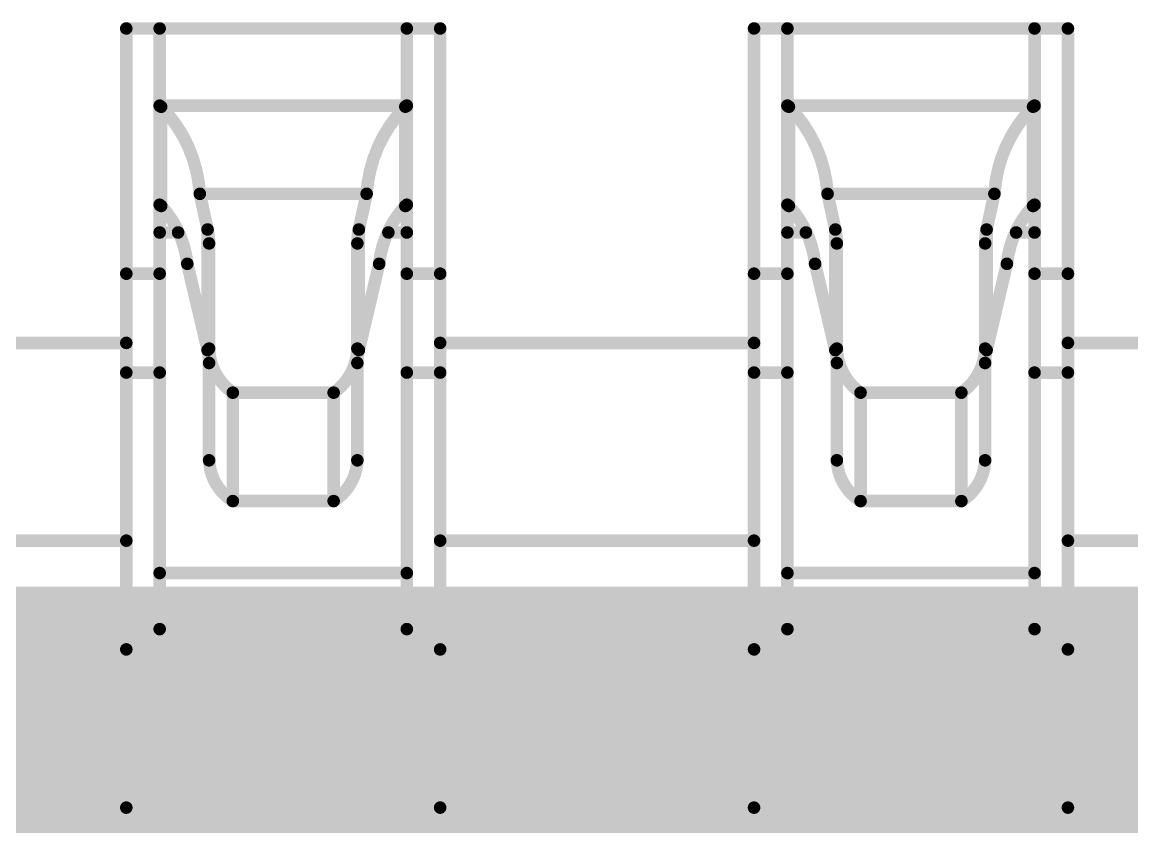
# Model space of a CAD drawing. Header units: inches. Extents: x -11 to 5433, y -4 to 5447.
# Drawn here: x 22.921 to 24.043, y 29.036 to 29.849 of the extents above; entities that cross this region are included whole.
import ezdxf

# ---------------------------------------------------------------- set-up
doc = ezdxf.new("R2010")
doc.units = ezdxf.units.IN
for name, color, linetype in [('Mechanical 4', 56, 'Continuous'), ('Top Layer', 1, 'Continuous'), ('Top Paste', 8, 'Continuous'), ('Top Solder', 216, 'Continuous')]:
    doc.layers.add(name, color=color, linetype=linetype)

# ---------------------------------------------------------------- blocks, each defined once
blk = doc.blocks.new('QTH_030_01_L_D_A_K_TR_157')
at = {"layer": 'Top Layer'}
blk.add_hatch(color=1, dxfattribs=at).paths.add_polyline_path([(-9.714999619999999, 0.32000063), (-7.17499962, 0.32000063), (-7.17499962, -0.32000063), (-9.714999619999999, -0.32000063)])
at = {"layer": 'Top Paste'}
blk.add_hatch(color=8, dxfattribs=at).paths.add_polyline_path([(-9.714999619999999, 0.32000063), (-7.17499962, 0.32000063), (-7.17499962, -0.32000063), (-9.714999619999999, -0.32000063)])
at = {"layer": 'Top Solder'}
blk.add_hatch(color=216, dxfattribs=at).paths.add_polyline_path([(-9.81659962, 0.42160063), (-7.07339962, 0.42160063), (-7.07339962, -0.42160063), (-9.81659962, -0.42160063)])

msp = doc.modelspace()

# ---------------------------------------------------------------- linework, layer by layer
at = {"layer": 'Mechanical 4'}
for points in [[(23.0261541, 29.84294514, 0.0127, 0.0127, 0), (23.3436541, 29.84294514, 0.0127, 0.0127, 0)], [(23.0261541, 29.0549457, 0.0127, 0.0127, 0), (23.0261541, 29.84294514, 0.0127, 0.0127, 0)], [(23.05990562, 29.23548127999999, 0.0127, 0.0127, 0), (23.05990562, 29.84294514, 0.0127, 0.0127, 0)], [(23.30990512, 29.23548127999999, 0.0127, 0.0127, 0), (23.30990512, 29.84294514, 0.0127, 0.0127, 0)], [(23.3436541, 29.0549457, 0.0127, 0.0127, 0), (23.3436541, 29.84294514, 0.0127, 0.0127, 0)], [(23.6611541, 29.84294514, 0.0127, 0.0127, 0), (23.9786541, 29.84294514, 0.0127, 0.0127, 0)], [(23.6611541, 29.0549457, 0.0127, 0.0127, 0), (23.6611541, 29.84294514, 0.0127, 0.0127, 0)], [(23.69490562, 29.23548127999999, 0.0127, 0.0127, 0), (23.69490562, 29.84294514, 0.0127, 0.0127, 0)], [(23.94490512, 29.23548127999999, 0.0127, 0.0127, 0), (23.94490512, 29.84294514, 0.0127, 0.0127, 0)], [(23.9786541, 29.0549457, 0.0127, 0.0127, 0), (23.9786541, 29.84294514, 0.0127, 0.0127, 0)], [(23.0599996, 29.764609, 0.0127, 0.0127, -0.0326054854816569), (23.05990308, 29.76474616, 0.0127, 0.0127, 0)], [(23.05990562, 29.76494682, 0.0127, 0.0127, 0), (23.30990512, 29.76494682, 0.0127, 0.0127, 0)], [(23.06007072, 29.76453788, 0.0127, 0.0127, -0.02828759397327315), (23.06000214, 29.764609, 0.0127, 0.0127, 0)], [(23.0601647, 29.76445914, 0.0127, 0.0127, -0.02675080198831688), (23.06007072, 29.76453788, 0.0127, 0.0127, 0)], [(23.06028916, 29.76437278, 0.0127, 0.0127, -0.02199381123520348), (23.0601647, 29.76445914, 0.0127, 0.0127, 0)], [(23.0604568, 29.76427626, 0.0127, 0.0127, -0.01668692776596897), (23.06028916, 29.76437278, 0.0127, 0.0127, 0)], [(23.06066, 29.76416958, 0.0127, 0.0127, -0.009375562032968866), (23.06045426, 29.76427626, 0.0127, 0.0127, 0)], [(23.06089876, 29.76405528, 0.0127, 0.0127, -0.005205298991303171), (23.06066, 29.76416704, 0.0127, 0.0127, 0)], [(23.06089876, 29.76405528, 0.0127, 0.0127, 0), (23.0611553, 29.7639359, 0.0127, 0.0127, 0)], [(23.0611553, 29.7639359, 0.0127, 0.0127, 0), (23.06142454, 29.76381652, 0.0127, 0.0127, 0)], [(23.06142454, 29.66343572, 0.0127, 0.0127, 0), (23.06142454, 29.76381652, 0.0127, 0.0127, 0)], [(23.06142454, 29.76381652, 0.0127, 0.0127, -0.1798941776662689), (23.10053292, 29.67571154, 0.0127, 0.0127, 0)], [(23.26927782, 29.67571154, 0.0127, 0.0127, -0.1798941776662689), (23.3083862, 29.76381652, 0.0127, 0.0127, 0)], [(23.3083862, 29.76381652, 0.0127, 0.0127, 0), (23.30889674, 29.76405274, 0.0127, 0.0127, 0)], [(23.3083862, 29.66343572, 0.0127, 0.0127, 0), (23.3083862, 29.76381652, 0.0127, 0.0127, 0)], [(23.30889674, 29.76405274, 0.0127, 0.0127, 0), (23.30913296, 29.7641645, 0.0127, 0.0127, 0)], [(23.30934378, 29.76427118, 0.0127, 0.0127, -0.007070259434913148), (23.30913296, 29.7641645, 0.0127, 0.0127, 0)], [(23.30951904, 29.76437024, 0.0127, 0.0127, -0.01220881850851225), (23.30934124, 29.76427118, 0.0127, 0.0127, 0)], [(23.30966128, 29.76446168, 0.0127, 0.0127, -0.02261982994287166), (23.30952158, 29.76437024, 0.0127, 0.0127, 0)], [(23.3097578, 29.76454042, 0.0127, 0.0127, -0.0318810895005585), (23.30965874, 29.76446168, 0.0127, 0.0127, 0)], [(23.30982384, 29.76461408, 0.0127, 0.0127, -0.03744577968697924), (23.3097578, 29.76454042, 0.0127, 0.0127, 0)], [(23.30986956, 29.76468012, 0.0127, 0.0127, -0.03268866419516496), (23.30982384, 29.76461154, 0.0127, 0.0127, 0)], [(23.30990258, 29.76474616, 0.0127, 0.0127, -0.01323434468699419), (23.30986702, 29.76468012, 0.0127, 0.0127, 0)], [(23.6949996, 29.764609, 0.0127, 0.0127, -0.03260548541890217), (23.69490308, 29.76474616, 0.0127, 0.0127, 0)], [(23.69490562, 29.76494682, 0.0127, 0.0127, 0), (23.94490512, 29.76494682, 0.0127, 0.0127, 0)], [(23.69507072, 29.76453788, 0.0127, 0.0127, -0.02828759408427873), (23.69500214, 29.764609, 0.0127, 0.0127, 0)], [(23.6951647, 29.76445914, 0.0127, 0.0127, -0.0267508019120923), (23.69507072, 29.76453788, 0.0127, 0.0127, 0)], [(23.69528916, 29.76437278, 0.0127, 0.0127, -0.02199381116152521), (23.6951647, 29.76445914, 0.0127, 0.0127, 0)], [(23.6954568, 29.76427626, 0.0127, 0.0127, -0.01668692770799053), (23.69528916, 29.76437278, 0.0127, 0.0127, 0)], [(23.69566, 29.76416958, 0.0127, 0.0127, -0.009375562058168703), (23.69545426, 29.76427626, 0.0127, 0.0127, 0)], [(23.69589876, 29.76405528, 0.0127, 0.0127, -0.005205299000021989), (23.69566, 29.76416704, 0.0127, 0.0127, 0)], [(23.69589876, 29.76405528, 0.0127, 0.0127, 0), (23.6961553, 29.7639359, 0.0127, 0.0127, 0)], [(23.6961553, 29.7639359, 0.0127, 0.0127, 0), (23.69642454, 29.76381652, 0.0127, 0.0127, 0)], [(23.69642454, 29.66343572, 0.0127, 0.0127, 0), (23.69642454, 29.76381652, 0.0127, 0.0127, 0)], [(23.69642454, 29.76381652, 0.0127, 0.0127, -0.1798941776662689), (23.73553292, 29.67571154, 0.0127, 0.0127, 0)], [(23.90427782, 29.67571154, 0.0127, 0.0127, -0.1798941776662689), (23.9433862, 29.76381652, 0.0127, 0.0127, 0)], [(23.9433862, 29.76381652, 0.0127, 0.0127, 0), (23.94389674, 29.76405274, 0.0127, 0.0127, 0)], [(23.9433862, 29.66343572, 0.0127, 0.0127, 0), (23.9433862, 29.76381652, 0.0127, 0.0127, 0)], [(23.94389674, 29.76405274, 0.0127, 0.0127, 0), (23.94413296, 29.7641645, 0.0127, 0.0127, 0)], [(23.94434378, 29.76427118, 0.0127, 0.0127, -0.007070259560876911), (23.94413296, 29.7641645, 0.0127, 0.0127, 0)], [(23.94451904, 29.76437024, 0.0127, 0.0127, -0.01220881851829455), (23.94434124, 29.76427118, 0.0127, 0.0127, 0)], [(23.94466128, 29.76446168, 0.0127, 0.0127, -0.02261983002308655), (23.94452158, 29.76437024, 0.0127, 0.0127, 0)], [(23.9447578, 29.76454042, 0.0127, 0.0127, -0.03188108955444282), (23.94465874, 29.76446168, 0.0127, 0.0127, 0)], [(23.94482384, 29.76461408, 0.0127, 0.0127, -0.0374457797237409), (23.9447578, 29.76454042, 0.0127, 0.0127, 0)], [(23.94486956, 29.76468012, 0.0127, 0.0127, -0.03268866424809516), (23.94482384, 29.76461154, 0.0127, 0.0127, 0)], [(23.94490258, 29.76474616, 0.0127, 0.0127, -0.01323434474822638), (23.94486702, 29.76468012, 0.0127, 0.0127, 0)], [(23.10053292, 29.67571154, 0.0127, 0.0127, 0), (23.26927782, 29.67571154, 0.0127, 0.0127, 0)], [(23.10053292, 29.67571154, 0.0127, 0.0127, 0), (23.1083866, 29.6396156, 0.0127, 0.0127, 0)], [(23.26142414, 29.6396156, 0.0127, 0.0127, 0), (23.26927782, 29.67571154, 0.0127, 0.0127, 0)], [(23.73553292, 29.67571154, 0.0127, 0.0127, 0), (23.90427782, 29.67571154, 0.0127, 0.0127, 0)], [(23.73553292, 29.67571154, 0.0127, 0.0127, 0), (23.7433866, 29.6396156, 0.0127, 0.0127, 0)], [(23.89642414, 29.6396156, 0.0127, 0.0127, 0), (23.90427782, 29.67571154, 0.0127, 0.0127, 0)], [(23.06000214, 29.6644949, 0.0127, 0.0127, -0.02859692936688277), (23.05990308, 29.66467777999999, 0.0127, 0.0127, 0)], [(23.0601647, 29.66429678, 0.0127, 0.0127, -0.05432141872875217), (23.06000468, 29.66449744, 0.0127, 0.0127, 0)], [(23.06028916, 29.6641774, 0.0127, 0.0127, -0.02338615133889492), (23.0601647, 29.66429424, 0.0127, 0.0127, 0)], [(23.06045426, 29.66405294, 0.0127, 0.0127, -0.01856230606409423), (23.06028916, 29.66417994, 0.0127, 0.0127, 0)], [(23.06066, 29.66390816, 0.0127, 0.0127, -0.01073692515271484), (23.06045426, 29.6640504, 0.0127, 0.0127, 0)], [(23.06089876, 29.66375576, 0.0127, 0.0127, -0.006054831018369914), (23.06066254, 29.66390816, 0.0127, 0.0127, 0)], [(23.06089876, 29.6637583, 0.0127, 0.0127, 0), (23.0611553, 29.66359828, 0.0127, 0.0127, 0)], [(23.0611553, 29.66359828, 0.0127, 0.0127, 0), (23.06142454, 29.66343572, 0.0127, 0.0127, 0)], [(23.06142454, 29.66343826, 0.0127, 0.0127, -0.1625908253546253), (23.08786594, 29.6049446, 0.0127, 0.0127, 0)], [(23.2819448, 29.6049446, 0.0127, 0.0127, -0.1625908253546254), (23.3083862, 29.66343826, 0.0127, 0.0127, 0)], [(23.3083862, 29.66343572, 0.0127, 0.0127, 0), (23.30889674, 29.66375322, 0.0127, 0.0127, 0)], [(23.30913296, 29.66390308, 0.0127, 0.0127, -0.004820614329391777), (23.30889674, 29.66375322, 0.0127, 0.0127, 0)], [(23.30934124, 29.66404532, 0.0127, 0.0127, -0.008119958873509615), (23.30913042, 29.66390308, 0.0127, 0.0127, 0)], [(23.30951904, 29.66418248, 0.0127, 0.0127, -0.01372913845234717), (23.30934124, 29.66404786, 0.0127, 0.0127, 0)], [(23.30965874, 29.66429932, 0.0127, 0.0127, -0.02446216596866901), (23.30952158, 29.66417994, 0.0127, 0.0127, 0)], [(23.3097578, 29.664406, 0.0127, 0.0127, -0.03231853503591726), (23.30965874, 29.66429932, 0.0127, 0.0127, 0)], [(23.30982384, 29.66450252, 0.0127, 0.0127, -0.03504147989288447), (23.3097578, 29.664406, 0.0127, 0.0127, 0)], [(23.30986956, 29.66459142, 0.0127, 0.0127, -0.02840446122422311), (23.30982384, 29.66450252, 0.0127, 0.0127, 0)], [(23.30990512, 29.66467524, 0.0127, 0.0127, -0.0110217929733346), (23.30986956, 29.66458888, 0.0127, 0.0127, 0)], [(23.69500214, 29.6644949, 0.0127, 0.0127, -0.02859692936387561), (23.69490308, 29.66467777999999, 0.0127, 0.0127, 0)], [(23.6951647, 29.66429678, 0.0127, 0.0127, -0.05432141874098508), (23.69500468, 29.66449744, 0.0127, 0.0127, 0)], [(23.69528916, 29.6641774, 0.0127, 0.0127, -0.02338615133719312), (23.6951647, 29.66429424, 0.0127, 0.0127, 0)], [(23.69545426, 29.66405294, 0.0127, 0.0127, -0.0185623060539644), (23.69528916, 29.66417994, 0.0127, 0.0127, 0)], [(23.69566, 29.66390816, 0.0127, 0.0127, -0.01073692515272461), (23.69545426, 29.6640504, 0.0127, 0.0127, 0)], [(23.69589876, 29.66375576, 0.0127, 0.0127, -0.006054831036375062), (23.69566254, 29.66390816, 0.0127, 0.0127, 0)], [(23.69589876, 29.6637583, 0.0127, 0.0127, 0), (23.6961553, 29.66359828, 0.0127, 0.0127, 0)], [(23.6961553, 29.66359828, 0.0127, 0.0127, 0), (23.69642454, 29.66343572, 0.0127, 0.0127, 0)], [(23.69642454, 29.66343826, 0.0127, 0.0127, -0.1625908253546253), (23.72286594, 29.6049446, 0.0127, 0.0127, 0)], [(23.9169448, 29.6049446, 0.0127, 0.0127, -0.1625908253546254), (23.9433862, 29.66343826, 0.0127, 0.0127, 0)], [(23.9433862, 29.66343572, 0.0127, 0.0127, 0), (23.94389674, 29.66375322, 0.0127, 0.0127, 0)], [(23.94413296, 29.66390308, 0.0127, 0.0127, -0.004820614319840972), (23.94389674, 29.66375322, 0.0127, 0.0127, 0)], [(23.94434124, 29.66404532, 0.0127, 0.0127, -0.008119958851507764), (23.94413042, 29.66390308, 0.0127, 0.0127, 0)], [(23.94451904, 29.66418248, 0.0127, 0.0127, -0.01372913843998805), (23.94434124, 29.66404786, 0.0127, 0.0127, 0)], [(23.94465874, 29.66429932, 0.0127, 0.0127, -0.02446216594940645), (23.94452158, 29.66417994, 0.0127, 0.0127, 0)], [(23.9447578, 29.664406, 0.0127, 0.0127, -0.03231853508094249), (23.94465874, 29.66429932, 0.0127, 0.0127, 0)], [(23.94482384, 29.66450252, 0.0127, 0.0127, -0.03504147982820993), (23.9447578, 29.664406, 0.0127, 0.0127, 0)], [(23.94486956, 29.66459142, 0.0127, 0.0127, -0.0284044611844855), (23.94482384, 29.66450252, 0.0127, 0.0127, 0)], [(23.94490512, 29.66467524, 0.0127, 0.0127, -0.01102179292765581), (23.94486956, 29.66458888, 0.0127, 0.0127, 0)], [(23.1083866, 29.5176575, 0.0127, 0.0127, 0), (23.1083866, 29.6396156, 0.0127, 0.0127, 0)], [(23.1083866, 29.6396156, 0.0127, 0.0127, -0.05365795323520316), (23.10990552, 29.625544, 0.0127, 0.0127, 0)], [(23.25990522, 29.625544, 0.0127, 0.0127, -0.05365795323520318), (23.26142414, 29.6396156, 0.0127, 0.0127, 0)], [(23.26142414, 29.5176575, 0.0127, 0.0127, 0), (23.26142414, 29.6396156, 0.0127, 0.0127, 0)], [(23.7433866, 29.5176575, 0.0127, 0.0127, 0), (23.7433866, 29.6396156, 0.0127, 0.0127, 0)], [(23.7433866, 29.6396156, 0.0127, 0.0127, -0.05365795323520316), (23.74490552, 29.625544, 0.0127, 0.0127, 0)], [(23.89490522, 29.625544, 0.0127, 0.0127, -0.05365795323476549), (23.89642414, 29.6396156, 0.0127, 0.0127, 0)], [(23.89642414, 29.5176575, 0.0127, 0.0127, 0), (23.89642414, 29.6396156, 0.0127, 0.0127, 0)], [(23.05990562, 29.63661078, 0.0127, 0.0127, 0), (23.078567, 29.63661078, 0.0127, 0.0127, 0)], [(23.29124374, 29.63661078, 0.0127, 0.0127, 0), (23.30990512, 29.63661078, 0.0127, 0.0127, 0)], [(23.69490562, 29.63661078, 0.0127, 0.0127, 0), (23.713567, 29.63661078, 0.0127, 0.0127, 0)], [(23.92624374, 29.63661078, 0.0127, 0.0127, 0), (23.94490512, 29.63661078, 0.0127, 0.0127, 0)], [(23.10990552, 29.40619468, 0.0127, 0.0127, 0), (23.10990552, 29.625544, 0.0127, 0.0127, 0)], [(23.25990522, 29.40619468, 0.0127, 0.0127, 0), (23.25990522, 29.625544, 0.0127, 0.0127, 0)], [(23.74490552, 29.40619468, 0.0127, 0.0127, 0), (23.74490552, 29.625544, 0.0127, 0.0127, 0)], [(23.89490522, 29.40619468, 0.0127, 0.0127, 0), (23.89490522, 29.625544, 0.0127, 0.0127, 0)], [(23.0878634, 29.60494714, 0.0127, 0.0127, 0), (23.1083866, 29.5176575, 0.0127, 0.0127, 0)], [(23.26142414, 29.5176575, 0.0127, 0.0127, 0), (23.2819448, 29.60494714, 0.0127, 0.0127, 0)], [(23.7228634, 29.60494714, 0.0127, 0.0127, 0), (23.7433866, 29.5176575, 0.0127, 0.0127, 0)], [(23.89642414, 29.5176575, 0.0127, 0.0127, 0), (23.9169448, 29.60494714, 0.0127, 0.0127, 0)], [(23.0261541, 29.59494462, 0.0127, 0.0127, 0), (23.05990562, 29.59494462, 0.0127, 0.0127, 0)], [(23.30990512, 29.59494462, 0.0127, 0.0127, 0), (23.3436541, 29.59494462, 0.0127, 0.0127, 0)], [(23.6611541, 29.59494462, 0.0127, 0.0127, 0), (23.69490562, 29.59494462, 0.0127, 0.0127, 0)], [(23.94490512, 29.59494462, 0.0127, 0.0127, 0), (23.9786541, 29.59494462, 0.0127, 0.0127, 0)], [(22.7086541, 29.52494476, 0.0127, 0.0127, 0), (23.0261541, 29.52494476, 0.0127, 0.0127, 0)], [(23.3436541, 29.52494476, 0.0127, 0.0127, 0), (23.6611541, 29.52494476, 0.0127, 0.0127, 0)], [(23.9786541, 29.52494476, 0.0127, 0.0127, 0), (24.2961541, 29.52494476, 0.0127, 0.0127, 0)], [(23.1083866, 29.5176575, 0.0127, 0.0127, -0.05786387190107989), (23.10990552, 29.50463492, 0.0127, 0.0127, 0)], [(23.1339136, 29.47460704, 0.0127, 0.0127, -0.2374801051855862), (23.10990552, 29.51917896, 0.0127, 0.0127, 0)], [(23.25990522, 29.51917896, 0.0127, 0.0127, -0.2374801051855858), (23.23589714, 29.47460704, 0.0127, 0.0127, 0)], [(23.25990522, 29.50463492, 0.0127, 0.0127, -0.05786387190151768), (23.26142414, 29.5176575, 0.0127, 0.0127, 0)], [(23.7433866, 29.5176575, 0.0127, 0.0127, -0.05786387190107989), (23.74490552, 29.50463492, 0.0127, 0.0127, 0)], [(23.7689136, 29.47460704, 0.0127, 0.0127, -0.2374801051860469), (23.74490552, 29.51917896, 0.0127, 0.0127, 0)], [(23.89490522, 29.51917896, 0.0127, 0.0127, -0.2374801051855858), (23.87089714, 29.47460704, 0.0127, 0.0127, 0)], [(23.89490522, 29.50463492, 0.0127, 0.0127, -0.05786387190151768), (23.89642414, 29.5176575, 0.0127, 0.0127, 0)], [(23.0261541, 29.49494482, 0.0127, 0.0127, 0), (23.05990562, 29.49494482, 0.0127, 0.0127, 0)], [(23.30990512, 29.49494482, 0.0127, 0.0127, 0), (23.3436541, 29.49494482, 0.0127, 0.0127, 0)], [(23.6611541, 29.49494482, 0.0127, 0.0127, 0), (23.69490562, 29.49494482, 0.0127, 0.0127, 0)], [(23.94490512, 29.49494482, 0.0127, 0.0127, 0), (23.9786541, 29.49494482, 0.0127, 0.0127, 0)], [(23.13391614, 29.47460704, 0.0127, 0.0127, 0), (23.2358946, 29.47460704, 0.0127, 0.0127, 0)], [(23.13391614, 29.36494508, 0.0127, 0.0127, 0), (23.13391614, 29.47460704, 0.0127, 0.0127, 0)], [(23.2358946, 29.36494508, 0.0127, 0.0127, 0), (23.2358946, 29.47460704, 0.0127, 0.0127, 0)], [(23.76891614, 29.47460704, 0.0127, 0.0127, 0), (23.8708946, 29.47460704, 0.0127, 0.0127, 0)], [(23.76891614, 29.36494508, 0.0127, 0.0127, 0), (23.76891614, 29.47460704, 0.0127, 0.0127, 0)], [(23.8708946, 29.36494508, 0.0127, 0.0127, 0), (23.8708946, 29.47460704, 0.0127, 0.0127, 0)], [(23.1339136, 29.36494762, 0.0127, 0.0127, -0.2473774779353231), (23.10990552, 29.40619722, 0.0127, 0.0127, 0)], [(23.25990522, 29.40619722, 0.0127, 0.0127, -0.2473774779353234), (23.23589714, 29.36494762, 0.0127, 0.0127, 0)], [(23.7689136, 29.36494762, 0.0127, 0.0127, -0.2473774779353231), (23.74490552, 29.40619722, 0.0127, 0.0127, 0)], [(23.89490522, 29.40619722, 0.0127, 0.0127, -0.2473774779353234), (23.87089714, 29.36494762, 0.0127, 0.0127, 0)], [(23.13391614, 29.36494508, 0.0127, 0.0127, 0), (23.2358946, 29.36494508, 0.0127, 0.0127, 0)], [(23.76891614, 29.36494508, 0.0127, 0.0127, 0), (23.8708946, 29.36494508, 0.0127, 0.0127, 0)], [(22.7086541, 29.32494516, 0.0127, 0.0127, 0), (23.0261541, 29.32494516, 0.0127, 0.0127, 0)], [(23.3436541, 29.32494516, 0.0127, 0.0127, 0), (23.6611541, 29.32494516, 0.0127, 0.0127, 0)], [(23.9786541, 29.32494516, 0.0127, 0.0127, 0), (24.2961541, 29.32494516, 0.0127, 0.0127, 0)], [(23.05990562, 29.29215376, 0.0127, 0.0127, 0), (23.30990512, 29.29215376, 0.0127, 0.0127, 0)], [(23.69490562, 29.29215376, 0.0127, 0.0127, 0), (23.94490512, 29.29215376, 0.0127, 0.0127, 0)], [(23.05990562, 29.23548127999999, 0.0127, 0.0127, 0), (23.30990512, 29.23548127999999, 0.0127, 0.0127, 0)], [(23.69490562, 29.23548127999999, 0.0127, 0.0127, 0), (23.94490512, 29.23548127999999, 0.0127, 0.0127, 0)], [(23.0261541, 29.21494538, 0.0127, 0.0127, 0), (23.3436541, 29.21494538, 0.0127, 0.0127, 0)], [(23.6611541, 29.21494538, 0.0127, 0.0127, 0), (23.9786541, 29.21494538, 0.0127, 0.0127, 0)], [(23.0261541, 29.0549457, 0.0127, 0.0127, 0), (23.3436541, 29.0549457, 0.0127, 0.0127, 0)], [(23.6611541, 29.0549457, 0.0127, 0.0127, 0), (23.9786541, 29.0549457, 0.0127, 0.0127, 0)]]:
    msp.add_lwpolyline(points, format="xyseb", dxfattribs=at)
for points in [[(23.0229791, 29.84294514, 0.00635, 0.00635, 1), (23.0293291, 29.84294514, 0.00635, 0.00635, 1)], [(23.0229791, 29.84294514, 0.00635, 0.00635, 1), (23.0293291, 29.84294514, 0.00635, 0.00635, 1)], [(23.05673062, 29.84294514, 0.00635, 0.00635, 1), (23.06308062, 29.84294514, 0.00635, 0.00635, 1)], [(23.30673012, 29.84294514, 0.00635, 0.00635, 1), (23.31308012, 29.84294514, 0.00635, 0.00635, 1)], [(23.3404791, 29.84294514, 0.00635, 0.00635, 1), (23.3468291, 29.84294514, 0.00635, 0.00635, 1)], [(23.3404791, 29.84294514, 0.00635, 0.00635, 1), (23.3468291, 29.84294514, 0.00635, 0.00635, 1)], [(23.6579791, 29.84294514, 0.00635, 0.00635, 1), (23.6643291, 29.84294514, 0.00635, 0.00635, 1)], [(23.6579791, 29.84294514, 0.00635, 0.00635, 1), (23.6643291, 29.84294514, 0.00635, 0.00635, 1)], [(23.69173062, 29.84294514, 0.00635, 0.00635, 1), (23.69808062, 29.84294514, 0.00635, 0.00635, 1)], [(23.94173012, 29.84294514, 0.00635, 0.00635, 1), (23.94808012, 29.84294514, 0.00635, 0.00635, 1)], [(23.9754791, 29.84294514, 0.00635, 0.00635, 1), (23.9818291, 29.84294514, 0.00635, 0.00635, 1)], [(23.9754791, 29.84294514, 0.00635, 0.00635, 1), (23.9818291, 29.84294514, 0.00635, 0.00635, 1)], [(23.05672808, 29.76474616, 0.00635, 0.00635, 1), (23.06307808, 29.76474616, 0.00635, 0.00635, 1)], [(23.05673062, 29.76494682, 0.00635, 0.00635, 1), (23.06308062, 29.76494682, 0.00635, 0.00635, 1)], [(23.0568246, 29.764609, 0.00635, 0.00635, 1), (23.0631746, 29.764609, 0.00635, 0.00635, 1)], [(23.05682714, 29.764609, 0.00635, 0.00635, 1), (23.06317714, 29.764609, 0.00635, 0.00635, 1)], [(23.05689572, 29.76453788, 0.00635, 0.00635, 1), (23.06324572, 29.76453788, 0.00635, 0.00635, 1)], [(23.05689572, 29.76453788, 0.00635, 0.00635, 1), (23.06324572, 29.76453788, 0.00635, 0.00635, 1)], [(23.0569897, 29.76445914, 0.00635, 0.00635, 1), (23.0633397, 29.76445914, 0.00635, 0.00635, 1)], [(23.0569897, 29.76445914, 0.00635, 0.00635, 1), (23.0633397, 29.76445914, 0.00635, 0.00635, 1)], [(23.05711416, 29.76437278, 0.00635, 0.00635, 1), (23.06346416, 29.76437278, 0.00635, 0.00635, 1)], [(23.05711416, 29.76437278, 0.00635, 0.00635, 1), (23.06346416, 29.76437278, 0.00635, 0.00635, 1)], [(23.05727926, 29.76427626, 0.00635, 0.00635, 1), (23.06362926, 29.76427626, 0.00635, 0.00635, 1)], [(23.0572818, 29.76427626, 0.00635, 0.00635, 1), (23.0636318, 29.76427626, 0.00635, 0.00635, 1)], [(23.057485, 29.76416958, 0.00635, 0.00635, 1), (23.063835, 29.76416958, 0.00635, 0.00635, 1)], [(23.057485, 29.76416704, 0.00635, 0.00635, 1), (23.063835, 29.76416704, 0.00635, 0.00635, 1)], [(23.05772376, 29.76405528, 0.00635, 0.00635, 1), (23.06407376, 29.76405528, 0.00635, 0.00635, 1)], [(23.05772376, 29.76405528, 0.00635, 0.00635, 1), (23.06407376, 29.76405528, 0.00635, 0.00635, 1)], [(23.0579803, 29.7639359, 0.00635, 0.00635, 1), (23.0643303, 29.7639359, 0.00635, 0.00635, 1)], [(23.0579803, 29.7639359, 0.00635, 0.00635, 1), (23.0643303, 29.7639359, 0.00635, 0.00635, 1)], [(23.05824954, 29.76381652, 0.00635, 0.00635, 1), (23.06459954, 29.76381652, 0.00635, 0.00635, 1)], [(23.05824954, 29.76381652, 0.00635, 0.00635, 1), (23.06459954, 29.76381652, 0.00635, 0.00635, 1)], [(23.05824954, 29.76381652, 0.00635, 0.00635, 1), (23.06459954, 29.76381652, 0.00635, 0.00635, 1)], [(23.3052112, 29.76381652, 0.00635, 0.00635, 1), (23.3115612, 29.76381652, 0.00635, 0.00635, 1)], [(23.3052112, 29.76381652, 0.00635, 0.00635, 1), (23.3115612, 29.76381652, 0.00635, 0.00635, 1)], [(23.3052112, 29.76381652, 0.00635, 0.00635, 1), (23.3115612, 29.76381652, 0.00635, 0.00635, 1)], [(23.30572174, 29.76405274, 0.00635, 0.00635, 1), (23.31207174, 29.76405274, 0.00635, 0.00635, 1)], [(23.30572174, 29.76405274, 0.00635, 0.00635, 1), (23.31207174, 29.76405274, 0.00635, 0.00635, 1)], [(23.30595796, 29.7641645, 0.00635, 0.00635, 1), (23.31230796, 29.7641645, 0.00635, 0.00635, 1)], [(23.30595796, 29.7641645, 0.00635, 0.00635, 1), (23.31230796, 29.7641645, 0.00635, 0.00635, 1)], [(23.30616624, 29.76427118, 0.00635, 0.00635, 1), (23.31251624, 29.76427118, 0.00635, 0.00635, 1)], [(23.30616878, 29.76427118, 0.00635, 0.00635, 1), (23.31251878, 29.76427118, 0.00635, 0.00635, 1)], [(23.30634404, 29.76437024, 0.00635, 0.00635, 1), (23.31269404, 29.76437024, 0.00635, 0.00635, 1)], [(23.30634658, 29.76437024, 0.00635, 0.00635, 1), (23.31269658, 29.76437024, 0.00635, 0.00635, 1)], [(23.30648374, 29.76446168, 0.00635, 0.00635, 1), (23.31283374, 29.76446168, 0.00635, 0.00635, 1)], [(23.30648628, 29.76446168, 0.00635, 0.00635, 1), (23.31283628, 29.76446168, 0.00635, 0.00635, 1)], [(23.3065828, 29.76454042, 0.00635, 0.00635, 1), (23.3129328, 29.76454042, 0.00635, 0.00635, 1)], [(23.3065828, 29.76454042, 0.00635, 0.00635, 1), (23.3129328, 29.76454042, 0.00635, 0.00635, 1)], [(23.30664884, 29.76461408, 0.00635, 0.00635, 1), (23.31299884, 29.76461408, 0.00635, 0.00635, 1)], [(23.30664884, 29.76461154, 0.00635, 0.00635, 1), (23.31299884, 29.76461154, 0.00635, 0.00635, 1)], [(23.30669202, 29.76468012, 0.00635, 0.00635, 1), (23.31304202, 29.76468012, 0.00635, 0.00635, 1)], [(23.30669456, 29.76468012, 0.00635, 0.00635, 1), (23.31304456, 29.76468012, 0.00635, 0.00635, 1)], [(23.30672758, 29.76474616, 0.00635, 0.00635, 1), (23.31307758, 29.76474616, 0.00635, 0.00635, 1)], [(23.30673012, 29.76494682, 0.00635, 0.00635, 1), (23.31308012, 29.76494682, 0.00635, 0.00635, 1)], [(23.69172808, 29.76474616, 0.00635, 0.00635, 1), (23.69807808, 29.76474616, 0.00635, 0.00635, 1)], [(23.69173062, 29.76494682, 0.00635, 0.00635, 1), (23.69808062, 29.76494682, 0.00635, 0.00635, 1)], [(23.6918246, 29.764609, 0.00635, 0.00635, 1), (23.6981746, 29.764609, 0.00635, 0.00635, 1)], [(23.69182714, 29.764609, 0.00635, 0.00635, 1), (23.69817714, 29.764609, 0.00635, 0.00635, 1)], [(23.69189572, 29.76453788, 0.00635, 0.00635, 1), (23.69824572, 29.76453788, 0.00635, 0.00635, 1)], [(23.69189572, 29.76453788, 0.00635, 0.00635, 1), (23.69824572, 29.76453788, 0.00635, 0.00635, 1)], [(23.6919897, 29.76445914, 0.00635, 0.00635, 1), (23.6983397, 29.76445914, 0.00635, 0.00635, 1)], [(23.6919897, 29.76445914, 0.00635, 0.00635, 1), (23.6983397, 29.76445914, 0.00635, 0.00635, 1)], [(23.69211416, 29.76437278, 0.00635, 0.00635, 1), (23.69846416, 29.76437278, 0.00635, 0.00635, 1)], [(23.69211416, 29.76437278, 0.00635, 0.00635, 1), (23.69846416, 29.76437278, 0.00635, 0.00635, 1)], [(23.69227926, 29.76427626, 0.00635, 0.00635, 1), (23.69862926, 29.76427626, 0.00635, 0.00635, 1)], [(23.6922818, 29.76427626, 0.00635, 0.00635, 1), (23.6986318, 29.76427626, 0.00635, 0.00635, 1)], [(23.692485, 29.76416958, 0.00635, 0.00635, 1), (23.698835, 29.76416958, 0.00635, 0.00635, 1)], [(23.692485, 29.76416704, 0.00635, 0.00635, 1), (23.698835, 29.76416704, 0.00635, 0.00635, 1)], [(23.69272376, 29.76405528, 0.00635, 0.00635, 1), (23.69907376, 29.76405528, 0.00635, 0.00635, 1)], [(23.69272376, 29.76405528, 0.00635, 0.00635, 1), (23.69907376, 29.76405528, 0.00635, 0.00635, 1)], [(23.6929803, 29.7639359, 0.00635, 0.00635, 1), (23.6993303, 29.7639359, 0.00635, 0.00635, 1)], [(23.6929803, 29.7639359, 0.00635, 0.00635, 1), (23.6993303, 29.7639359, 0.00635, 0.00635, 1)], [(23.69324954, 29.76381652, 0.00635, 0.00635, 1), (23.69959954, 29.76381652, 0.00635, 0.00635, 1)], [(23.69324954, 29.76381652, 0.00635, 0.00635, 1), (23.69959954, 29.76381652, 0.00635, 0.00635, 1)], [(23.69324954, 29.76381652, 0.00635, 0.00635, 1), (23.69959954, 29.76381652, 0.00635, 0.00635, 1)], [(23.9402112, 29.76381652, 0.00635, 0.00635, 1), (23.9465612, 29.76381652, 0.00635, 0.00635, 1)], [(23.9402112, 29.76381652, 0.00635, 0.00635, 1), (23.9465612, 29.76381652, 0.00635, 0.00635, 1)], [(23.9402112, 29.76381652, 0.00635, 0.00635, 1), (23.9465612, 29.76381652, 0.00635, 0.00635, 1)], [(23.94072174, 29.76405274, 0.00635, 0.00635, 1), (23.94707174, 29.76405274, 0.00635, 0.00635, 1)], [(23.94072174, 29.76405274, 0.00635, 0.00635, 1), (23.94707174, 29.76405274, 0.00635, 0.00635, 1)], [(23.94095796, 29.7641645, 0.00635, 0.00635, 1), (23.94730796, 29.7641645, 0.00635, 0.00635, 1)], [(23.94095796, 29.7641645, 0.00635, 0.00635, 1), (23.94730796, 29.7641645, 0.00635, 0.00635, 1)], [(23.94116624, 29.76427118, 0.00635, 0.00635, 1), (23.94751624, 29.76427118, 0.00635, 0.00635, 1)], [(23.94116878, 29.76427118, 0.00635, 0.00635, 1), (23.94751878, 29.76427118, 0.00635, 0.00635, 1)], [(23.94134404, 29.76437024, 0.00635, 0.00635, 1), (23.94769404, 29.76437024, 0.00635, 0.00635, 1)], [(23.94134658, 29.76437024, 0.00635, 0.00635, 1), (23.94769658, 29.76437024, 0.00635, 0.00635, 1)], [(23.94148374, 29.76446168, 0.00635, 0.00635, 1), (23.94783374, 29.76446168, 0.00635, 0.00635, 1)], [(23.94148628, 29.76446168, 0.00635, 0.00635, 1), (23.94783628, 29.76446168, 0.00635, 0.00635, 1)], [(23.9415828, 29.76454042, 0.00635, 0.00635, 1), (23.9479328, 29.76454042, 0.00635, 0.00635, 1)], [(23.9415828, 29.76454042, 0.00635, 0.00635, 1), (23.9479328, 29.76454042, 0.00635, 0.00635, 1)], [(23.94164884, 29.76461408, 0.00635, 0.00635, 1), (23.94799884, 29.76461408, 0.00635, 0.00635, 1)], [(23.94164884, 29.76461154, 0.00635, 0.00635, 1), (23.94799884, 29.76461154, 0.00635, 0.00635, 1)], [(23.94169202, 29.76468012, 0.00635, 0.00635, 1), (23.94804202, 29.76468012, 0.00635, 0.00635, 1)], [(23.94169456, 29.76468012, 0.00635, 0.00635, 1), (23.94804456, 29.76468012, 0.00635, 0.00635, 1)], [(23.94172758, 29.76474616, 0.00635, 0.00635, 1), (23.94807758, 29.76474616, 0.00635, 0.00635, 1)], [(23.94173012, 29.76494682, 0.00635, 0.00635, 1), (23.94808012, 29.76494682, 0.00635, 0.00635, 1)], [(23.09735792, 29.67571154, 0.00635, 0.00635, 1), (23.10370792, 29.67571154, 0.00635, 0.00635, 1)], [(23.09735792, 29.67571154, 0.00635, 0.00635, 1), (23.10370792, 29.67571154, 0.00635, 0.00635, 1)], [(23.09735792, 29.67571154, 0.00635, 0.00635, 1), (23.10370792, 29.67571154, 0.00635, 0.00635, 1)], [(23.26610282, 29.67571154, 0.00635, 0.00635, 1), (23.27245282, 29.67571154, 0.00635, 0.00635, 1)], [(23.26610282, 29.67571154, 0.00635, 0.00635, 1), (23.27245282, 29.67571154, 0.00635, 0.00635, 1)], [(23.26610282, 29.67571154, 0.00635, 0.00635, 1), (23.27245282, 29.67571154, 0.00635, 0.00635, 1)], [(23.73235792, 29.67571154, 0.00635, 0.00635, 1), (23.73870792, 29.67571154, 0.00635, 0.00635, 1)], [(23.73235792, 29.67571154, 0.00635, 0.00635, 1), (23.73870792, 29.67571154, 0.00635, 0.00635, 1)], [(23.73235792, 29.67571154, 0.00635, 0.00635, 1), (23.73870792, 29.67571154, 0.00635, 0.00635, 1)], [(23.90110282, 29.67571154, 0.00635, 0.00635, 1), (23.90745282, 29.67571154, 0.00635, 0.00635, 1)], [(23.90110282, 29.67571154, 0.00635, 0.00635, 1), (23.90745282, 29.67571154, 0.00635, 0.00635, 1)], [(23.90110282, 29.67571154, 0.00635, 0.00635, 1), (23.90745282, 29.67571154, 0.00635, 0.00635, 1)], [(23.05672808, 29.66467777999999, 0.00635, 0.00635, 1), (23.06307808, 29.66467777999999, 0.00635, 0.00635, 1)], [(23.05682714, 29.6644949, 0.00635, 0.00635, 1), (23.06317714, 29.6644949, 0.00635, 0.00635, 1)], [(23.05682968, 29.66449744, 0.00635, 0.00635, 1), (23.06317968, 29.66449744, 0.00635, 0.00635, 1)], [(23.0569897, 29.66429678, 0.00635, 0.00635, 1), (23.0633397, 29.66429678, 0.00635, 0.00635, 1)], [(23.0569897, 29.66429424, 0.00635, 0.00635, 1), (23.0633397, 29.66429424, 0.00635, 0.00635, 1)], [(23.05711416, 29.66417994, 0.00635, 0.00635, 1), (23.06346416, 29.66417994, 0.00635, 0.00635, 1)], [(23.05711416, 29.6641774, 0.00635, 0.00635, 1), (23.06346416, 29.6641774, 0.00635, 0.00635, 1)], [(23.05727926, 29.66405294, 0.00635, 0.00635, 1), (23.06362926, 29.66405294, 0.00635, 0.00635, 1)], [(23.05727926, 29.6640504, 0.00635, 0.00635, 1), (23.06362926, 29.6640504, 0.00635, 0.00635, 1)], [(23.057485, 29.66390816, 0.00635, 0.00635, 1), (23.063835, 29.66390816, 0.00635, 0.00635, 1)], [(23.05748754, 29.66390816, 0.00635, 0.00635, 1), (23.06383754, 29.66390816, 0.00635, 0.00635, 1)], [(23.05772376, 29.6637583, 0.00635, 0.00635, 1), (23.06407376, 29.6637583, 0.00635, 0.00635, 1)], [(23.05772376, 29.66375576, 0.00635, 0.00635, 1), (23.06407376, 29.66375576, 0.00635, 0.00635, 1)], [(23.0579803, 29.66359828, 0.00635, 0.00635, 1), (23.0643303, 29.66359828, 0.00635, 0.00635, 1)], [(23.0579803, 29.66359828, 0.00635, 0.00635, 1), (23.0643303, 29.66359828, 0.00635, 0.00635, 1)], [(23.05824954, 29.66343826, 0.00635, 0.00635, 1), (23.06459954, 29.66343826, 0.00635, 0.00635, 1)], [(23.05824954, 29.66343572, 0.00635, 0.00635, 1), (23.06459954, 29.66343572, 0.00635, 0.00635, 1)], [(23.05824954, 29.66343572, 0.00635, 0.00635, 1), (23.06459954, 29.66343572, 0.00635, 0.00635, 1)], [(23.3052112, 29.66343826, 0.00635, 0.00635, 1), (23.3115612, 29.66343826, 0.00635, 0.00635, 1)], [(23.3052112, 29.66343572, 0.00635, 0.00635, 1), (23.3115612, 29.66343572, 0.00635, 0.00635, 1)], [(23.3052112, 29.66343572, 0.00635, 0.00635, 1), (23.3115612, 29.66343572, 0.00635, 0.00635, 1)], [(23.30572174, 29.66375322, 0.00635, 0.00635, 1), (23.31207174, 29.66375322, 0.00635, 0.00635, 1)], [(23.30572174, 29.66375322, 0.00635, 0.00635, 1), (23.31207174, 29.66375322, 0.00635, 0.00635, 1)], [(23.30595542, 29.66390308, 0.00635, 0.00635, 1), (23.31230542, 29.66390308, 0.00635, 0.00635, 1)], [(23.30595796, 29.66390308, 0.00635, 0.00635, 1), (23.31230796, 29.66390308, 0.00635, 0.00635, 1)], [(23.30616624, 29.66404786, 0.00635, 0.00635, 1), (23.31251624, 29.66404786, 0.00635, 0.00635, 1)], [(23.30616624, 29.66404532, 0.00635, 0.00635, 1), (23.31251624, 29.66404532, 0.00635, 0.00635, 1)], [(23.30634404, 29.66418248, 0.00635, 0.00635, 1), (23.31269404, 29.66418248, 0.00635, 0.00635, 1)], [(23.30634658, 29.66417994, 0.00635, 0.00635, 1), (23.31269658, 29.66417994, 0.00635, 0.00635, 1)], [(23.30648374, 29.66429932, 0.00635, 0.00635, 1), (23.31283374, 29.66429932, 0.00635, 0.00635, 1)], [(23.30648374, 29.66429932, 0.00635, 0.00635, 1), (23.31283374, 29.66429932, 0.00635, 0.00635, 1)], [(23.3065828, 29.664406, 0.00635, 0.00635, 1), (23.3129328, 29.664406, 0.00635, 0.00635, 1)], [(23.3065828, 29.664406, 0.00635, 0.00635, 1), (23.3129328, 29.664406, 0.00635, 0.00635, 1)], [(23.30664884, 29.66450252, 0.00635, 0.00635, 1), (23.31299884, 29.66450252, 0.00635, 0.00635, 1)], [(23.30664884, 29.66450252, 0.00635, 0.00635, 1), (23.31299884, 29.66450252, 0.00635, 0.00635, 1)], [(23.30669456, 29.66459142, 0.00635, 0.00635, 1), (23.31304456, 29.66459142, 0.00635, 0.00635, 1)], [(23.30669456, 29.66458888, 0.00635, 0.00635, 1), (23.31304456, 29.66458888, 0.00635, 0.00635, 1)], [(23.30673012, 29.66467524, 0.00635, 0.00635, 1), (23.31308012, 29.66467524, 0.00635, 0.00635, 1)], [(23.69172808, 29.66467777999999, 0.00635, 0.00635, 1), (23.69807808, 29.66467777999999, 0.00635, 0.00635, 1)], [(23.69182714, 29.6644949, 0.00635, 0.00635, 1), (23.69817714, 29.6644949, 0.00635, 0.00635, 1)], [(23.69182968, 29.66449744, 0.00635, 0.00635, 1), (23.69817968, 29.66449744, 0.00635, 0.00635, 1)], [(23.6919897, 29.66429678, 0.00635, 0.00635, 1), (23.6983397, 29.66429678, 0.00635, 0.00635, 1)], [(23.6919897, 29.66429424, 0.00635, 0.00635, 1), (23.6983397, 29.66429424, 0.00635, 0.00635, 1)], [(23.69211416, 29.66417994, 0.00635, 0.00635, 1), (23.69846416, 29.66417994, 0.00635, 0.00635, 1)], [(23.69211416, 29.6641774, 0.00635, 0.00635, 1), (23.69846416, 29.6641774, 0.00635, 0.00635, 1)], [(23.69227926, 29.66405294, 0.00635, 0.00635, 1), (23.69862926, 29.66405294, 0.00635, 0.00635, 1)], [(23.69227926, 29.6640504, 0.00635, 0.00635, 1), (23.69862926, 29.6640504, 0.00635, 0.00635, 1)], [(23.692485, 29.66390816, 0.00635, 0.00635, 1), (23.698835, 29.66390816, 0.00635, 0.00635, 1)], [(23.69248754, 29.66390816, 0.00635, 0.00635, 1), (23.69883754, 29.66390816, 0.00635, 0.00635, 1)], [(23.69272376, 29.6637583, 0.00635, 0.00635, 1), (23.69907376, 29.6637583, 0.00635, 0.00635, 1)], [(23.69272376, 29.66375576, 0.00635, 0.00635, 1), (23.69907376, 29.66375576, 0.00635, 0.00635, 1)], [(23.6929803, 29.66359828, 0.00635, 0.00635, 1), (23.6993303, 29.66359828, 0.00635, 0.00635, 1)], [(23.6929803, 29.66359828, 0.00635, 0.00635, 1), (23.6993303, 29.66359828, 0.00635, 0.00635, 1)], [(23.69324954, 29.66343826, 0.00635, 0.00635, 1), (23.69959954, 29.66343826, 0.00635, 0.00635, 1)], [(23.69324954, 29.66343572, 0.00635, 0.00635, 1), (23.69959954, 29.66343572, 0.00635, 0.00635, 1)], [(23.69324954, 29.66343572, 0.00635, 0.00635, 1), (23.69959954, 29.66343572, 0.00635, 0.00635, 1)], [(23.9402112, 29.66343826, 0.00635, 0.00635, 1), (23.9465612, 29.66343826, 0.00635, 0.00635, 1)], [(23.9402112, 29.66343572, 0.00635, 0.00635, 1), (23.9465612, 29.66343572, 0.00635, 0.00635, 1)], [(23.9402112, 29.66343572, 0.00635, 0.00635, 1), (23.9465612, 29.66343572, 0.00635, 0.00635, 1)], [(23.94072174, 29.66375322, 0.00635, 0.00635, 1), (23.94707174, 29.66375322, 0.00635, 0.00635, 1)], [(23.94072174, 29.66375322, 0.00635, 0.00635, 1), (23.94707174, 29.66375322, 0.00635, 0.00635, 1)], [(23.94095542, 29.66390308, 0.00635, 0.00635, 1), (23.94730542, 29.66390308, 0.00635, 0.00635, 1)], [(23.94095796, 29.66390308, 0.00635, 0.00635, 1), (23.94730796, 29.66390308, 0.00635, 0.00635, 1)], [(23.94116624, 29.66404786, 0.00635, 0.00635, 1), (23.94751624, 29.66404786, 0.00635, 0.00635, 1)], [(23.94116624, 29.66404532, 0.00635, 0.00635, 1), (23.94751624, 29.66404532, 0.00635, 0.00635, 1)], [(23.94134404, 29.66418248, 0.00635, 0.00635, 1), (23.94769404, 29.66418248, 0.00635, 0.00635, 1)], [(23.94134658, 29.66417994, 0.00635, 0.00635, 1), (23.94769658, 29.66417994, 0.00635, 0.00635, 1)], [(23.94148374, 29.66429932, 0.00635, 0.00635, 1), (23.94783374, 29.66429932, 0.00635, 0.00635, 1)], [(23.94148374, 29.66429932, 0.00635, 0.00635, 1), (23.94783374, 29.66429932, 0.00635, 0.00635, 1)], [(23.9415828, 29.664406, 0.00635, 0.00635, 1), (23.9479328, 29.664406, 0.00635, 0.00635, 1)], [(23.9415828, 29.664406, 0.00635, 0.00635, 1), (23.9479328, 29.664406, 0.00635, 0.00635, 1)], [(23.94164884, 29.66450252, 0.00635, 0.00635, 1), (23.94799884, 29.66450252, 0.00635, 0.00635, 1)], [(23.94164884, 29.66450252, 0.00635, 0.00635, 1), (23.94799884, 29.66450252, 0.00635, 0.00635, 1)], [(23.94169456, 29.66459142, 0.00635, 0.00635, 1), (23.94804456, 29.66459142, 0.00635, 0.00635, 1)], [(23.94169456, 29.66458888, 0.00635, 0.00635, 1), (23.94804456, 29.66458888, 0.00635, 0.00635, 1)], [(23.94173012, 29.66467524, 0.00635, 0.00635, 1), (23.94808012, 29.66467524, 0.00635, 0.00635, 1)], [(23.1052116, 29.6396156, 0.00635, 0.00635, 1), (23.1115616, 29.6396156, 0.00635, 0.00635, 1)], [(23.1052116, 29.6396156, 0.00635, 0.00635, 1), (23.1115616, 29.6396156, 0.00635, 0.00635, 1)], [(23.1052116, 29.6396156, 0.00635, 0.00635, 1), (23.1115616, 29.6396156, 0.00635, 0.00635, 1)], [(23.25824914, 29.6396156, 0.00635, 0.00635, 1), (23.26459914, 29.6396156, 0.00635, 0.00635, 1)], [(23.25824914, 29.6396156, 0.00635, 0.00635, 1), (23.26459914, 29.6396156, 0.00635, 0.00635, 1)], [(23.25824914, 29.6396156, 0.00635, 0.00635, 1), (23.26459914, 29.6396156, 0.00635, 0.00635, 1)], [(23.7402116, 29.6396156, 0.00635, 0.00635, 1), (23.7465616, 29.6396156, 0.00635, 0.00635, 1)], [(23.7402116, 29.6396156, 0.00635, 0.00635, 1), (23.7465616, 29.6396156, 0.00635, 0.00635, 1)], [(23.7402116, 29.6396156, 0.00635, 0.00635, 1), (23.7465616, 29.6396156, 0.00635, 0.00635, 1)], [(23.89324914, 29.6396156, 0.00635, 0.00635, 1), (23.89959914, 29.6396156, 0.00635, 0.00635, 1)], [(23.89324914, 29.6396156, 0.00635, 0.00635, 1), (23.89959914, 29.6396156, 0.00635, 0.00635, 1)], [(23.89324914, 29.6396156, 0.00635, 0.00635, 1), (23.89959914, 29.6396156, 0.00635, 0.00635, 1)], [(23.05673062, 29.63661078, 0.00635, 0.00635, 1), (23.06308062, 29.63661078, 0.00635, 0.00635, 1)], [(23.075392, 29.63661078, 0.00635, 0.00635, 1), (23.081742, 29.63661078, 0.00635, 0.00635, 1)], [(23.28806874, 29.63661078, 0.00635, 0.00635, 1), (23.29441874, 29.63661078, 0.00635, 0.00635, 1)], [(23.30673012, 29.63661078, 0.00635, 0.00635, 1), (23.31308012, 29.63661078, 0.00635, 0.00635, 1)], [(23.69173062, 29.63661078, 0.00635, 0.00635, 1), (23.69808062, 29.63661078, 0.00635, 0.00635, 1)], [(23.710392, 29.63661078, 0.00635, 0.00635, 1), (23.716742, 29.63661078, 0.00635, 0.00635, 1)], [(23.92306874, 29.63661078, 0.00635, 0.00635, 1), (23.92941874, 29.63661078, 0.00635, 0.00635, 1)], [(23.94173012, 29.63661078, 0.00635, 0.00635, 1), (23.94808012, 29.63661078, 0.00635, 0.00635, 1)], [(23.10673052, 29.625544, 0.00635, 0.00635, 1), (23.11308052, 29.625544, 0.00635, 0.00635, 1)], [(23.10673052, 29.625544, 0.00635, 0.00635, 1), (23.11308052, 29.625544, 0.00635, 0.00635, 1)], [(23.25673022, 29.625544, 0.00635, 0.00635, 1), (23.26308022, 29.625544, 0.00635, 0.00635, 1)], [(23.25673022, 29.625544, 0.00635, 0.00635, 1), (23.26308022, 29.625544, 0.00635, 0.00635, 1)], [(23.74173052, 29.625544, 0.00635, 0.00635, 1), (23.74808052, 29.625544, 0.00635, 0.00635, 1)], [(23.74173052, 29.625544, 0.00635, 0.00635, 1), (23.74808052, 29.625544, 0.00635, 0.00635, 1)], [(23.89173022, 29.625544, 0.00635, 0.00635, 1), (23.89808022, 29.625544, 0.00635, 0.00635, 1)], [(23.89173022, 29.625544, 0.00635, 0.00635, 1), (23.89808022, 29.625544, 0.00635, 0.00635, 1)], [(23.0846884, 29.60494714, 0.00635, 0.00635, 1), (23.0910384, 29.60494714, 0.00635, 0.00635, 1)], [(23.08469094, 29.6049446, 0.00635, 0.00635, 1), (23.09104094, 29.6049446, 0.00635, 0.00635, 1)], [(23.2787698, 29.60494714, 0.00635, 0.00635, 1), (23.2851198, 29.60494714, 0.00635, 0.00635, 1)], [(23.2787698, 29.6049446, 0.00635, 0.00635, 1), (23.2851198, 29.6049446, 0.00635, 0.00635, 1)], [(23.7196884, 29.60494714, 0.00635, 0.00635, 1), (23.7260384, 29.60494714, 0.00635, 0.00635, 1)], [(23.71969094, 29.6049446, 0.00635, 0.00635, 1), (23.72604094, 29.6049446, 0.00635, 0.00635, 1)], [(23.9137698, 29.60494714, 0.00635, 0.00635, 1), (23.9201198, 29.60494714, 0.00635, 0.00635, 1)], [(23.9137698, 29.6049446, 0.00635, 0.00635, 1), (23.9201198, 29.6049446, 0.00635, 0.00635, 1)], [(23.0229791, 29.59494462, 0.00635, 0.00635, 1), (23.0293291, 29.59494462, 0.00635, 0.00635, 1)], [(23.05673062, 29.59494462, 0.00635, 0.00635, 1), (23.06308062, 29.59494462, 0.00635, 0.00635, 1)], [(23.30673012, 29.59494462, 0.00635, 0.00635, 1), (23.31308012, 29.59494462, 0.00635, 0.00635, 1)], [(23.3404791, 29.59494462, 0.00635, 0.00635, 1), (23.3468291, 29.59494462, 0.00635, 0.00635, 1)], [(23.6579791, 29.59494462, 0.00635, 0.00635, 1), (23.6643291, 29.59494462, 0.00635, 0.00635, 1)], [(23.69173062, 29.59494462, 0.00635, 0.00635, 1), (23.69808062, 29.59494462, 0.00635, 0.00635, 1)], [(23.94173012, 29.59494462, 0.00635, 0.00635, 1), (23.94808012, 29.59494462, 0.00635, 0.00635, 1)], [(23.9754791, 29.59494462, 0.00635, 0.00635, 1), (23.9818291, 29.59494462, 0.00635, 0.00635, 1)], [(23.0229791, 29.52494476, 0.00635, 0.00635, 1), (23.0293291, 29.52494476, 0.00635, 0.00635, 1)], [(23.3404791, 29.52494476, 0.00635, 0.00635, 1), (23.3468291, 29.52494476, 0.00635, 0.00635, 1)], [(23.6579791, 29.52494476, 0.00635, 0.00635, 1), (23.6643291, 29.52494476, 0.00635, 0.00635, 1)], [(23.9754791, 29.52494476, 0.00635, 0.00635, 1), (23.9818291, 29.52494476, 0.00635, 0.00635, 1)], [(23.1052116, 29.5176575, 0.00635, 0.00635, 1), (23.1115616, 29.5176575, 0.00635, 0.00635, 1)], [(23.1052116, 29.5176575, 0.00635, 0.00635, 1), (23.1115616, 29.5176575, 0.00635, 0.00635, 1)], [(23.1052116, 29.5176575, 0.00635, 0.00635, 1), (23.1115616, 29.5176575, 0.00635, 0.00635, 1)], [(23.10673052, 29.51917896, 0.00635, 0.00635, 1), (23.11308052, 29.51917896, 0.00635, 0.00635, 1)], [(23.25673022, 29.51917896, 0.00635, 0.00635, 1), (23.26308022, 29.51917896, 0.00635, 0.00635, 1)], [(23.25824914, 29.5176575, 0.00635, 0.00635, 1), (23.26459914, 29.5176575, 0.00635, 0.00635, 1)], [(23.25824914, 29.5176575, 0.00635, 0.00635, 1), (23.26459914, 29.5176575, 0.00635, 0.00635, 1)], [(23.25824914, 29.5176575, 0.00635, 0.00635, 1), (23.26459914, 29.5176575, 0.00635, 0.00635, 1)], [(23.7402116, 29.5176575, 0.00635, 0.00635, 1), (23.7465616, 29.5176575, 0.00635, 0.00635, 1)], [(23.7402116, 29.5176575, 0.00635, 0.00635, 1), (23.7465616, 29.5176575, 0.00635, 0.00635, 1)], [(23.7402116, 29.5176575, 0.00635, 0.00635, 1), (23.7465616, 29.5176575, 0.00635, 0.00635, 1)], [(23.74173052, 29.51917896, 0.00635, 0.00635, 1), (23.74808052, 29.51917896, 0.00635, 0.00635, 1)], [(23.89173022, 29.51917896, 0.00635, 0.00635, 1), (23.89808022, 29.51917896, 0.00635, 0.00635, 1)], [(23.89324914, 29.5176575, 0.00635, 0.00635, 1), (23.89959914, 29.5176575, 0.00635, 0.00635, 1)], [(23.89324914, 29.5176575, 0.00635, 0.00635, 1), (23.89959914, 29.5176575, 0.00635, 0.00635, 1)], [(23.89324914, 29.5176575, 0.00635, 0.00635, 1), (23.89959914, 29.5176575, 0.00635, 0.00635, 1)], [(23.10673052, 29.50463492, 0.00635, 0.00635, 1), (23.11308052, 29.50463492, 0.00635, 0.00635, 1)], [(23.25673022, 29.50463492, 0.00635, 0.00635, 1), (23.26308022, 29.50463492, 0.00635, 0.00635, 1)], [(23.74173052, 29.50463492, 0.00635, 0.00635, 1), (23.74808052, 29.50463492, 0.00635, 0.00635, 1)], [(23.89173022, 29.50463492, 0.00635, 0.00635, 1), (23.89808022, 29.50463492, 0.00635, 0.00635, 1)], [(23.0229791, 29.49494482, 0.00635, 0.00635, 1), (23.0293291, 29.49494482, 0.00635, 0.00635, 1)], [(23.05673062, 29.49494482, 0.00635, 0.00635, 1), (23.06308062, 29.49494482, 0.00635, 0.00635, 1)], [(23.30673012, 29.49494482, 0.00635, 0.00635, 1), (23.31308012, 29.49494482, 0.00635, 0.00635, 1)], [(23.3404791, 29.49494482, 0.00635, 0.00635, 1), (23.3468291, 29.49494482, 0.00635, 0.00635, 1)], [(23.6579791, 29.49494482, 0.00635, 0.00635, 1), (23.6643291, 29.49494482, 0.00635, 0.00635, 1)], [(23.69173062, 29.49494482, 0.00635, 0.00635, 1), (23.69808062, 29.49494482, 0.00635, 0.00635, 1)], [(23.94173012, 29.49494482, 0.00635, 0.00635, 1), (23.94808012, 29.49494482, 0.00635, 0.00635, 1)], [(23.9754791, 29.49494482, 0.00635, 0.00635, 1), (23.9818291, 29.49494482, 0.00635, 0.00635, 1)], [(23.1307386, 29.47460704, 0.00635, 0.00635, 1), (23.1370886, 29.47460704, 0.00635, 0.00635, 1)], [(23.13074114, 29.47460704, 0.00635, 0.00635, 1), (23.13709114, 29.47460704, 0.00635, 0.00635, 1)], [(23.13074114, 29.47460704, 0.00635, 0.00635, 1), (23.13709114, 29.47460704, 0.00635, 0.00635, 1)], [(23.2327196, 29.47460704, 0.00635, 0.00635, 1), (23.2390696, 29.47460704, 0.00635, 0.00635, 1)], [(23.2327196, 29.47460704, 0.00635, 0.00635, 1), (23.2390696, 29.47460704, 0.00635, 0.00635, 1)], [(23.23272214, 29.47460704, 0.00635, 0.00635, 1), (23.23907214, 29.47460704, 0.00635, 0.00635, 1)], [(23.7657386, 29.47460704, 0.00635, 0.00635, 1), (23.7720886, 29.47460704, 0.00635, 0.00635, 1)], [(23.76574114, 29.47460704, 0.00635, 0.00635, 1), (23.77209114, 29.47460704, 0.00635, 0.00635, 1)], [(23.76574114, 29.47460704, 0.00635, 0.00635, 1), (23.77209114, 29.47460704, 0.00635, 0.00635, 1)], [(23.8677196, 29.47460704, 0.00635, 0.00635, 1), (23.8740696, 29.47460704, 0.00635, 0.00635, 1)], [(23.8677196, 29.47460704, 0.00635, 0.00635, 1), (23.8740696, 29.47460704, 0.00635, 0.00635, 1)], [(23.86772214, 29.47460704, 0.00635, 0.00635, 1), (23.87407214, 29.47460704, 0.00635, 0.00635, 1)], [(23.10673052, 29.40619722, 0.00635, 0.00635, 1), (23.11308052, 29.40619722, 0.00635, 0.00635, 1)], [(23.10673052, 29.40619468, 0.00635, 0.00635, 1), (23.11308052, 29.40619468, 0.00635, 0.00635, 1)], [(23.25673022, 29.40619722, 0.00635, 0.00635, 1), (23.26308022, 29.40619722, 0.00635, 0.00635, 1)], [(23.25673022, 29.40619468, 0.00635, 0.00635, 1), (23.26308022, 29.40619468, 0.00635, 0.00635, 1)], [(23.74173052, 29.40619722, 0.00635, 0.00635, 1), (23.74808052, 29.40619722, 0.00635, 0.00635, 1)], [(23.74173052, 29.40619468, 0.00635, 0.00635, 1), (23.74808052, 29.40619468, 0.00635, 0.00635, 1)], [(23.89173022, 29.40619722, 0.00635, 0.00635, 1), (23.89808022, 29.40619722, 0.00635, 0.00635, 1)], [(23.89173022, 29.40619468, 0.00635, 0.00635, 1), (23.89808022, 29.40619468, 0.00635, 0.00635, 1)], [(23.1307386, 29.36494762, 0.00635, 0.00635, 1), (23.1370886, 29.36494762, 0.00635, 0.00635, 1)], [(23.13074114, 29.36494508, 0.00635, 0.00635, 1), (23.13709114, 29.36494508, 0.00635, 0.00635, 1)], [(23.13074114, 29.36494508, 0.00635, 0.00635, 1), (23.13709114, 29.36494508, 0.00635, 0.00635, 1)], [(23.2327196, 29.36494508, 0.00635, 0.00635, 1), (23.2390696, 29.36494508, 0.00635, 0.00635, 1)], [(23.2327196, 29.36494508, 0.00635, 0.00635, 1), (23.2390696, 29.36494508, 0.00635, 0.00635, 1)], [(23.23272214, 29.36494762, 0.00635, 0.00635, 1), (23.23907214, 29.36494762, 0.00635, 0.00635, 1)], [(23.7657386, 29.36494762, 0.00635, 0.00635, 1), (23.7720886, 29.36494762, 0.00635, 0.00635, 1)], [(23.76574114, 29.36494508, 0.00635, 0.00635, 1), (23.77209114, 29.36494508, 0.00635, 0.00635, 1)], [(23.76574114, 29.36494508, 0.00635, 0.00635, 1), (23.77209114, 29.36494508, 0.00635, 0.00635, 1)], [(23.8677196, 29.36494508, 0.00635, 0.00635, 1), (23.8740696, 29.36494508, 0.00635, 0.00635, 1)], [(23.8677196, 29.36494508, 0.00635, 0.00635, 1), (23.8740696, 29.36494508, 0.00635, 0.00635, 1)], [(23.86772214, 29.36494762, 0.00635, 0.00635, 1), (23.87407214, 29.36494762, 0.00635, 0.00635, 1)], [(23.0229791, 29.32494516, 0.00635, 0.00635, 1), (23.0293291, 29.32494516, 0.00635, 0.00635, 1)], [(23.3404791, 29.32494516, 0.00635, 0.00635, 1), (23.3468291, 29.32494516, 0.00635, 0.00635, 1)], [(23.6579791, 29.32494516, 0.00635, 0.00635, 1), (23.6643291, 29.32494516, 0.00635, 0.00635, 1)], [(23.9754791, 29.32494516, 0.00635, 0.00635, 1), (23.9818291, 29.32494516, 0.00635, 0.00635, 1)], [(23.05673062, 29.29215376, 0.00635, 0.00635, 1), (23.06308062, 29.29215376, 0.00635, 0.00635, 1)], [(23.30673012, 29.29215376, 0.00635, 0.00635, 1), (23.31308012, 29.29215376, 0.00635, 0.00635, 1)], [(23.69173062, 29.29215376, 0.00635, 0.00635, 1), (23.69808062, 29.29215376, 0.00635, 0.00635, 1)], [(23.94173012, 29.29215376, 0.00635, 0.00635, 1), (23.94808012, 29.29215376, 0.00635, 0.00635, 1)], [(23.05673062, 29.23548127999999, 0.00635, 0.00635, 1), (23.06308062, 29.23548127999999, 0.00635, 0.00635, 1)], [(23.05673062, 29.23548127999999, 0.00635, 0.00635, 1), (23.06308062, 29.23548127999999, 0.00635, 0.00635, 1)], [(23.30673012, 29.23548127999999, 0.00635, 0.00635, 1), (23.31308012, 29.23548127999999, 0.00635, 0.00635, 1)], [(23.30673012, 29.23548127999999, 0.00635, 0.00635, 1), (23.31308012, 29.23548127999999, 0.00635, 0.00635, 1)], [(23.69173062, 29.23548127999999, 0.00635, 0.00635, 1), (23.69808062, 29.23548127999999, 0.00635, 0.00635, 1)], [(23.69173062, 29.23548127999999, 0.00635, 0.00635, 1), (23.69808062, 29.23548127999999, 0.00635, 0.00635, 1)], [(23.94173012, 29.23548127999999, 0.00635, 0.00635, 1), (23.94808012, 29.23548127999999, 0.00635, 0.00635, 1)], [(23.94173012, 29.23548127999999, 0.00635, 0.00635, 1), (23.94808012, 29.23548127999999, 0.00635, 0.00635, 1)], [(23.0229791, 29.21494538, 0.00635, 0.00635, 1), (23.0293291, 29.21494538, 0.00635, 0.00635, 1)], [(23.3404791, 29.21494538, 0.00635, 0.00635, 1), (23.3468291, 29.21494538, 0.00635, 0.00635, 1)], [(23.6579791, 29.21494538, 0.00635, 0.00635, 1), (23.6643291, 29.21494538, 0.00635, 0.00635, 1)], [(23.9754791, 29.21494538, 0.00635, 0.00635, 1), (23.9818291, 29.21494538, 0.00635, 0.00635, 1)], [(23.0229791, 29.0549457, 0.00635, 0.00635, 1), (23.0293291, 29.0549457, 0.00635, 0.00635, 1)], [(23.0229791, 29.0549457, 0.00635, 0.00635, 1), (23.0293291, 29.0549457, 0.00635, 0.00635, 1)], [(23.3404791, 29.0549457, 0.00635, 0.00635, 1), (23.3468291, 29.0549457, 0.00635, 0.00635, 1)], [(23.3404791, 29.0549457, 0.00635, 0.00635, 1), (23.3468291, 29.0549457, 0.00635, 0.00635, 1)], [(23.6579791, 29.0549457, 0.00635, 0.00635, 1), (23.6643291, 29.0549457, 0.00635, 0.00635, 1)], [(23.6579791, 29.0549457, 0.00635, 0.00635, 1), (23.6643291, 29.0549457, 0.00635, 0.00635, 1)], [(23.9754791, 29.0549457, 0.00635, 0.00635, 1), (23.9818291, 29.0549457, 0.00635, 0.00635, 1)], [(23.9754791, 29.0549457, 0.00635, 0.00635, 1), (23.9818291, 29.0549457, 0.00635, 0.00635, 1)]]:
    msp.add_lwpolyline(points, format="xyseb", close=True, dxfattribs=at)

# ---------------------------------------------------------------- block references
at = {"rotation": 180}
msp.add_blockref('QTH_030_01_L_D_A_K_TR_157', (15.3105993, 28.85674696), dxfattribs=at)

doc.saveas('drawing.dxf')
